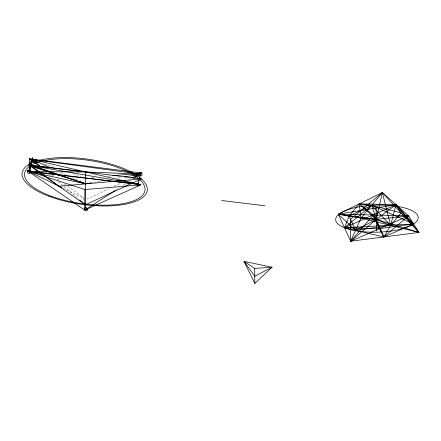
<?xml version="1.0" encoding="UTF-8"?>
<svg xmlns="http://www.w3.org/2000/svg" width="441" height="441" viewBox="0 0 441 441"><rect width="100%" height="100%" fill="white"/><g stroke="black" fill="none" stroke-linecap="round" stroke-linejoin="round"><path stroke-width="0.33" stroke-dasharray="2.21 1.65" d="M116.402 189.658L119.842 187.436M123.282 185.22L125.575 183.737M129.015 181.521L130.161 180.777M86.69 199.216L109.098 188.643M114.081 186.295L120.928 183.059M129.02 179.244L130.266 178.655M93.74 182.414L102.544 180.854M117.449 178.208L121.512 177.486M91.778 177.673L93.817 177.491M108.1 176.185L111.501 175.871M44.932 164.102L53.344 166.963M72.754 173.556L81.166 176.417M60.808 172.525L65.77 174.79M71.966 177.624L77.55 180.176M63.168 188.279L83.547 198.274M52.181 175.176L53.295 175.976M57.181 178.77L59.403 180.363M64.403 183.952L65.511 184.751M67.732 186.345L83.845 197.915M49.987 174.597L51.029 175.485M58.317 181.703L63.526 186.141M64.044 186.587L77.059 197.689M83.801 200.269A1.703 1.433 -62.3 0 1 83.801 197.8"/><path stroke-width="0.66" d="M84.716 210.109L84.87 189.575L27.491 170.788L84.716 210.109L140.922 184.812L29.409 158.826L29.205 171.632L85.609 183.858L91.706 182.778M133.601 178.561L140.481 174.118L85.73 171.951L29.205 171.632L30.109 165.954L32.287 159.499L140.481 174.118L138.154 184.167L29.205 171.632L32.287 159.499L50.268 167.712M139.323 179.118L58.94 186.207L30.749 165.557L31.658 159.829M31.019 165.645L30.826 165.254M31.223 165.259L31.454 164.758M138.496 182.706L138.579 182.309L138.127 184.36M138.127 184.244L137.735 186.03L137.857 185.529M382.353 192.535L390.627 225.434L376.355 219.403L359.261 203.891L373.235 215.015L379.414 228.631L383.857 236.949L390.627 225.434L396.024 204.668L376.355 219.403L350.727 241.21L350.529 219.249L382.353 192.535L376.355 219.403L383.857 236.949L413.669 223.962L396.024 204.668L359.261 203.891L349.074 216.068L344.515 227.76L383.857 236.949L408.598 215.831L382.353 192.535L338.258 214.216L350.727 241.21L418.95 232.435L408.598 215.831L338.258 214.216L355.595 230.252L390.627 225.434L401.051 212.92L396.024 204.668L338.258 214.216L360.986 218.108L418.95 232.435L396.024 204.668L344.515 227.76L379.414 228.631L413.669 223.962L401.051 212.92L371.68 205.313L359.261 203.891L360.986 218.108L350.727 241.21L408.598 215.831L376.355 219.403L360.986 218.108L382.353 192.535L418.95 232.435L376.355 219.403L338.258 214.216M138.336 183.34L137.901 185.336M137.697 184.062L137.807 183.583L138.265 183.693M140.183 174.311L140.073 174.779L140.37 174.586M29.745 171.896L29.944 171.114L29.404 170.843M31.361 165.761L31.532 165.094L30.914 164.89M33.075 159.681L32.899 160.37L32.11 160.188M32.744 159.603L32.617 160.044L32.171 159.956M29.205 171.632L31.388 165.155L32.287 159.499L40.616 166.604M28.45 164.791L141.511 178.925L85.389 204.795L28.45 164.791L32.287 159.499L30.964 160.21M350.727 241.21L373.235 215.015L376.355 219.403L355.595 230.252L349.074 216.068L371.68 205.313L413.669 223.962L344.515 227.76L371.68 205.313L390.627 225.434M254.821 283.458L272.08 267.224L244.005 261.381L254.821 283.458L254.711 268.42L244.005 261.381L254.766 276.253L272.08 267.224L254.711 268.42M85.973 208.874L86.254 208.692L86.304 209.084M115.255 190.396L86.017 209.266L85.322 203.422M131.512 178.07L142.096 173.076L29.409 158.826L39.96 166.406M124.224 177.006L140.481 174.118M112.857 175.75L142.096 173.076M84.87 189.575L140.922 184.812L27.491 170.788L61.988 187.706M80.03 181.306L85.609 183.858L30.749 165.557L85.73 171.951L85.389 204.795L79.667 199.911M221.658 200.49L264.953 205.782M349.074 216.068L376.355 219.403L371.68 205.313M30.749 165.557L138.154 184.167M29.409 158.826L35.23 160.805M373.235 215.015L383.857 236.949M376.096 207.965L376.608 230.974M31.388 165.155L30.109 165.954L85.609 183.858L31.388 165.155M355.606 230.726A41.272 13.55 -1.5 0 0 418.189 217.959A41.272 13.55 -1.5 0 0 357.028 207.22A41.272 13.55 -1.5 0 0 355.606 230.726M375.677 219.789A1.317 0.43 -1.5 0 0 377.667 219.381A1.317 0.43 -1.5 0 0 375.715 219.039A1.317 0.43 -1.5 0 0 375.677 219.789M348.401 216.421A1.229 0.413 -0.7 0 0 350.303 216.079A1.229 0.413 -0.7 0 0 348.528 215.704A1.229 0.413 -0.7 0 0 348.401 216.421M51.432 196.256A60.792 21.912 8 0 0 144.94 190.573A60.792 21.912 8 0 0 57.958 158.854A60.792 21.912 8 0 0 51.432 196.256M48.615 196.14A63.19 22.783 8 0 0 147.118 191.377A63.19 22.783 8 0 0 58.394 157.691A63.19 22.783 8 0 0 48.615 196.14M138.932 173.881A1.918 1.384 56.5 0 0 141.467 175.761A1.918 1.384 56.5 0 0 141.032 172.723A1.918 1.384 56.5 0 0 138.932 173.881M29.944 173.148A1.962 1.582 -61.9 0 0 30.137 169.906A1.962 1.582 -61.9 0 0 27.535 171.841A1.962 1.582 -61.9 0 0 29.944 173.148M32.336 160.568A1.957 0.331 -77.6 0 0 32.717 157.586A1.957 0.331 -77.6 0 0 31.802 160.331A1.957 0.331 -77.6 0 0 32.336 160.568M84.545 209.227A1.725 1.367 54.3 0 0 87.004 210.682A1.725 1.367 54.3 0 0 86.497 207.887A1.725 1.367 54.3 0 0 84.545 209.227"/></g></svg>
